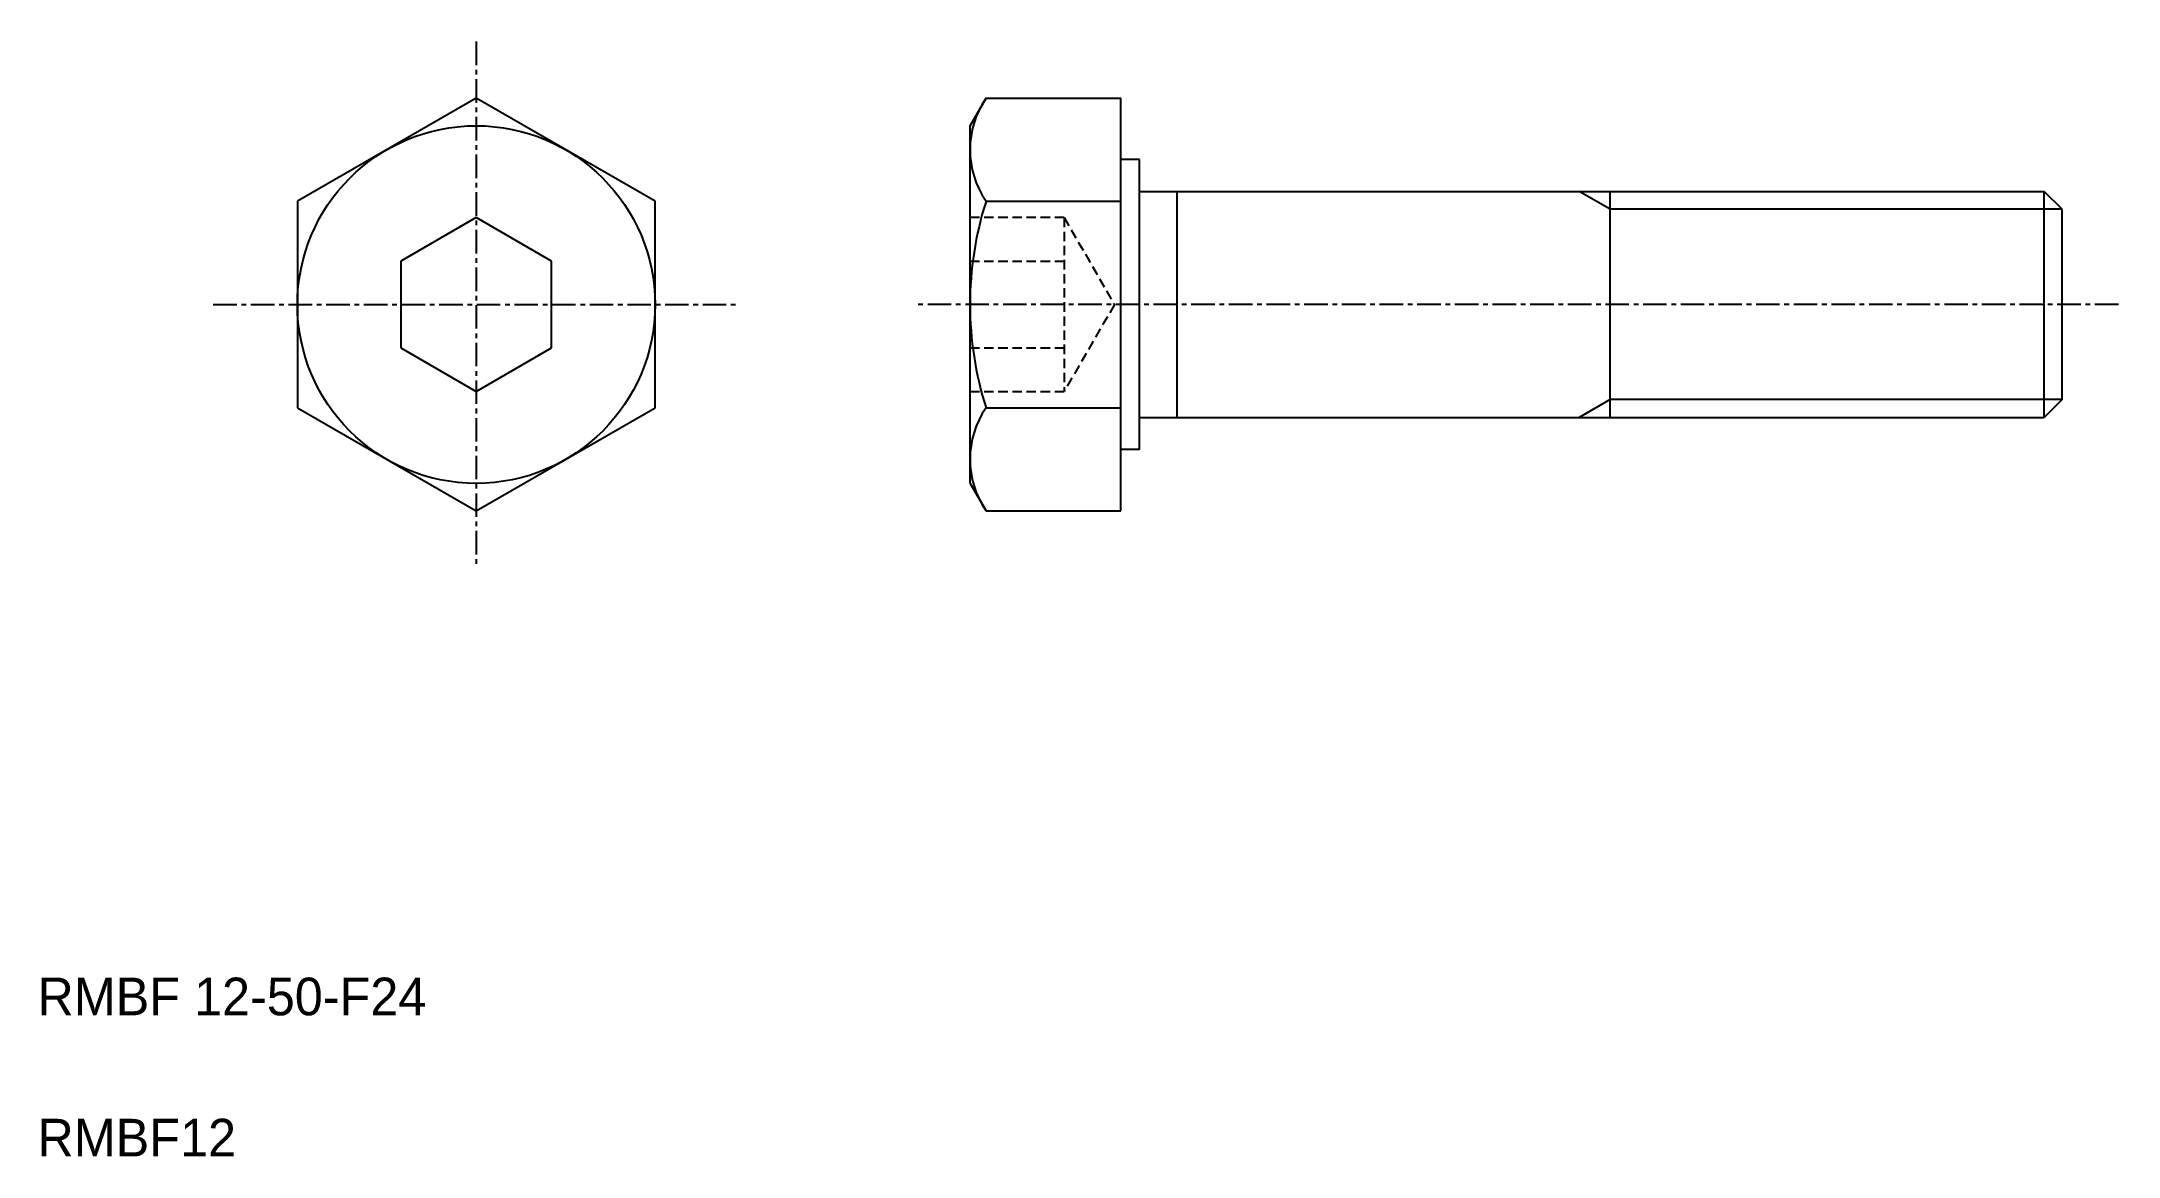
# Model space of a CAD drawing. Extents: x -16 to 94, y 5 to 64.
import ezdxf

# ---------------------------------------------------------------- set-up
doc = ezdxf.new("R2010")
doc.units = 0
doc.linetypes.add('CENTER', pattern=[2, 1.25, -0.25, 0.25, -0.25])
doc.linetypes.add('DASHED', pattern=[0.75, 0.5, -0.25])
doc.layers.get('0').update_dxf_attribs({"linetype": 'CONTINUOUS'})
doc.layers.add('CENTER', color=1, linetype='CENTER')

msp = doc.modelspace()

# ---------------------------------------------------------------- linework, layer by layer
at = {"color": 7, "linetype": 'CONTINUOUS'}
for p, q in [((7.08, 61.23), (-2.42, 55.75)), ((16.58, 55.75), (7.08, 61.23)), ((33.31, 59.76), (34.16, 61.23)), ((34.16, 61.23), (41.31, 61.23)), ((41.31, 39.3), (41.31, 61.23)), ((33.31, 40.76), (33.31, 59.76)), ((42.31, 57.96), (41.31, 57.96)), ((42.31, 42.56), (42.31, 57.96)), ((42.31, 56.26), (90.36, 56.26)), ((44.31, 44.26), (44.31, 56.26)), ((67.31, 44.26), (67.31, 56.26)), ((90.36, 44.26), (90.36, 56.26)), ((91.31, 55.32), (90.36, 56.26)), ((-2.42, 55.75), (-2.42, 44.78)), ((16.58, 44.78), (16.58, 55.75)), ((34.16, 55.75), (41.31, 55.75)), ((91.31, 45.21), (91.31, 55.32)), ((7.08, 54.88), (3.08, 52.57)), ((11.08, 52.57), (7.08, 54.88)), ((3.08, 52.57), (3.08, 47.96)), ((11.08, 47.96), (11.08, 52.57)), ((91.31, 50.26), (91.31, 50.26)), ((3.08, 47.96), (7.08, 45.65)), ((7.08, 45.65), (11.08, 47.96)), ((91.31, 47.74), (91.31, 47.74)), ((-2.42, 44.78), (7.08, 39.3)), ((7.08, 39.3), (16.58, 44.78)), ((34.16, 44.78), (41.31, 44.78)), ((42.31, 44.26), (90.36, 44.26)), ((91.31, 45.21), (90.36, 44.26)), ((42.31, 42.56), (41.31, 42.56)), ((33.31, 40.76), (34.16, 39.3)), ((34.16, 39.3), (41.31, 39.3))]:
    msp.add_line(p, q, dxfattribs=at)
at = {"color": 3, "linetype": 'CONTINUOUS'}
for p, q in [((67.31, 55.32), (65.67, 56.26)), ((91.31, 55.32), (67.31, 55.32)), ((67.31, 45.21), (65.67, 44.26)), ((91.31, 45.21), (67.31, 45.21))]:
    msp.add_line(p, q, dxfattribs=at)
at = {"color": 3, "linetype": 'DASHED'}
for p, q in [((38.31, 54.88), (33.31, 54.88)), ((38.31, 54.88), (40.98, 50.26)), ((38.31, 54.88), (38.31, 45.65)), ((33.31, 52.57), (38.31, 52.57)), ((40.98, 50.26), (38.31, 45.65)), ((33.31, 47.96), (38.31, 47.96)), ((33.31, 45.65), (38.31, 45.65))]:
    msp.add_line(p, q, dxfattribs=at)
at = {"color": 7, "linetype": 'CONTINUOUS'}
msp.add_circle((7.08, 50.26), 9.5, dxfattribs=at)
for centre, radius, start, end in [((38.16, 58.49), 4.85, 145.5966, 214.4034), ((51.46, 50.26), 18.15, 162.4121, 197.5879), ((38.16, 42.04), 4.85, 145.5966, 214.4034)]:
    msp.add_arc(centre, radius, start, end, dxfattribs=at)
at = {"layer": 'CENTER', "color": 1, "linetype": 'CENTER'}
for p, q in [((7.08, 64.23), (7.08, 36.3)), ((-6.89, 50.26), (21.05, 50.26)), ((94.31, 50.26), (30.31, 50.26))]:
    msp.add_line(p, q, dxfattribs=at)

# ---------------------------------------------------------------- texts
at = {"color": 7, "linetype": 'CONTINUOUS'}
for s, p in [('RMBF 12-50-F24', (-16.23, 12.5)), ('RMBF12', (-16.23, 5))]:
    msp.add_text(s, height=2, dxfattribs=at).set_placement(p)

doc.saveas('drawing.dxf')
